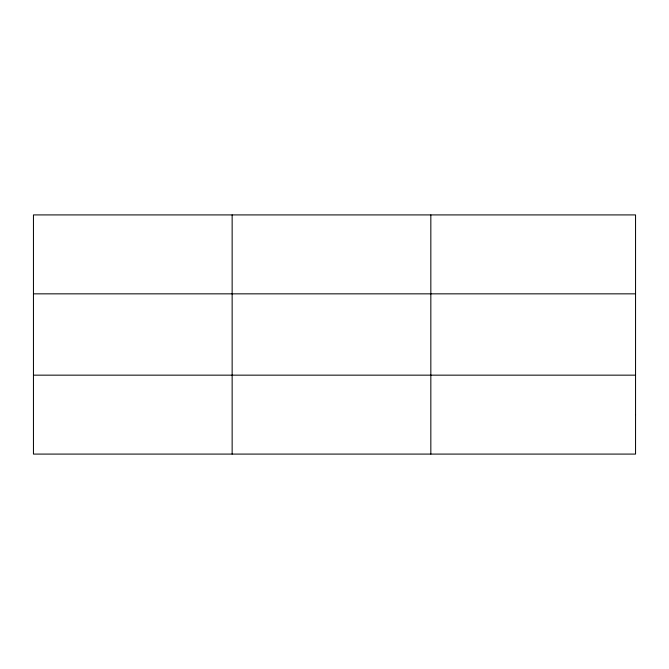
<?xml version="1.0" encoding="UTF-8"?>
<svg xmlns="http://www.w3.org/2000/svg" width="669" height="669" viewBox="0 0 669 669"><rect width="100%" height="100%" fill="white"/><g stroke="black" fill="none" stroke-linecap="round" stroke-linejoin="round"><path stroke-width="1" d="M232.143 454.084L232.143 214.916M430.836 454.084L430.836 214.916M33.45 293.842L635.55 293.842M33.45 375.158L635.55 375.158M635.55 414.621L635.55 454.084L33.45 454.084L33.45 214.916L635.55 214.916L635.55 414.621"/></g></svg>
